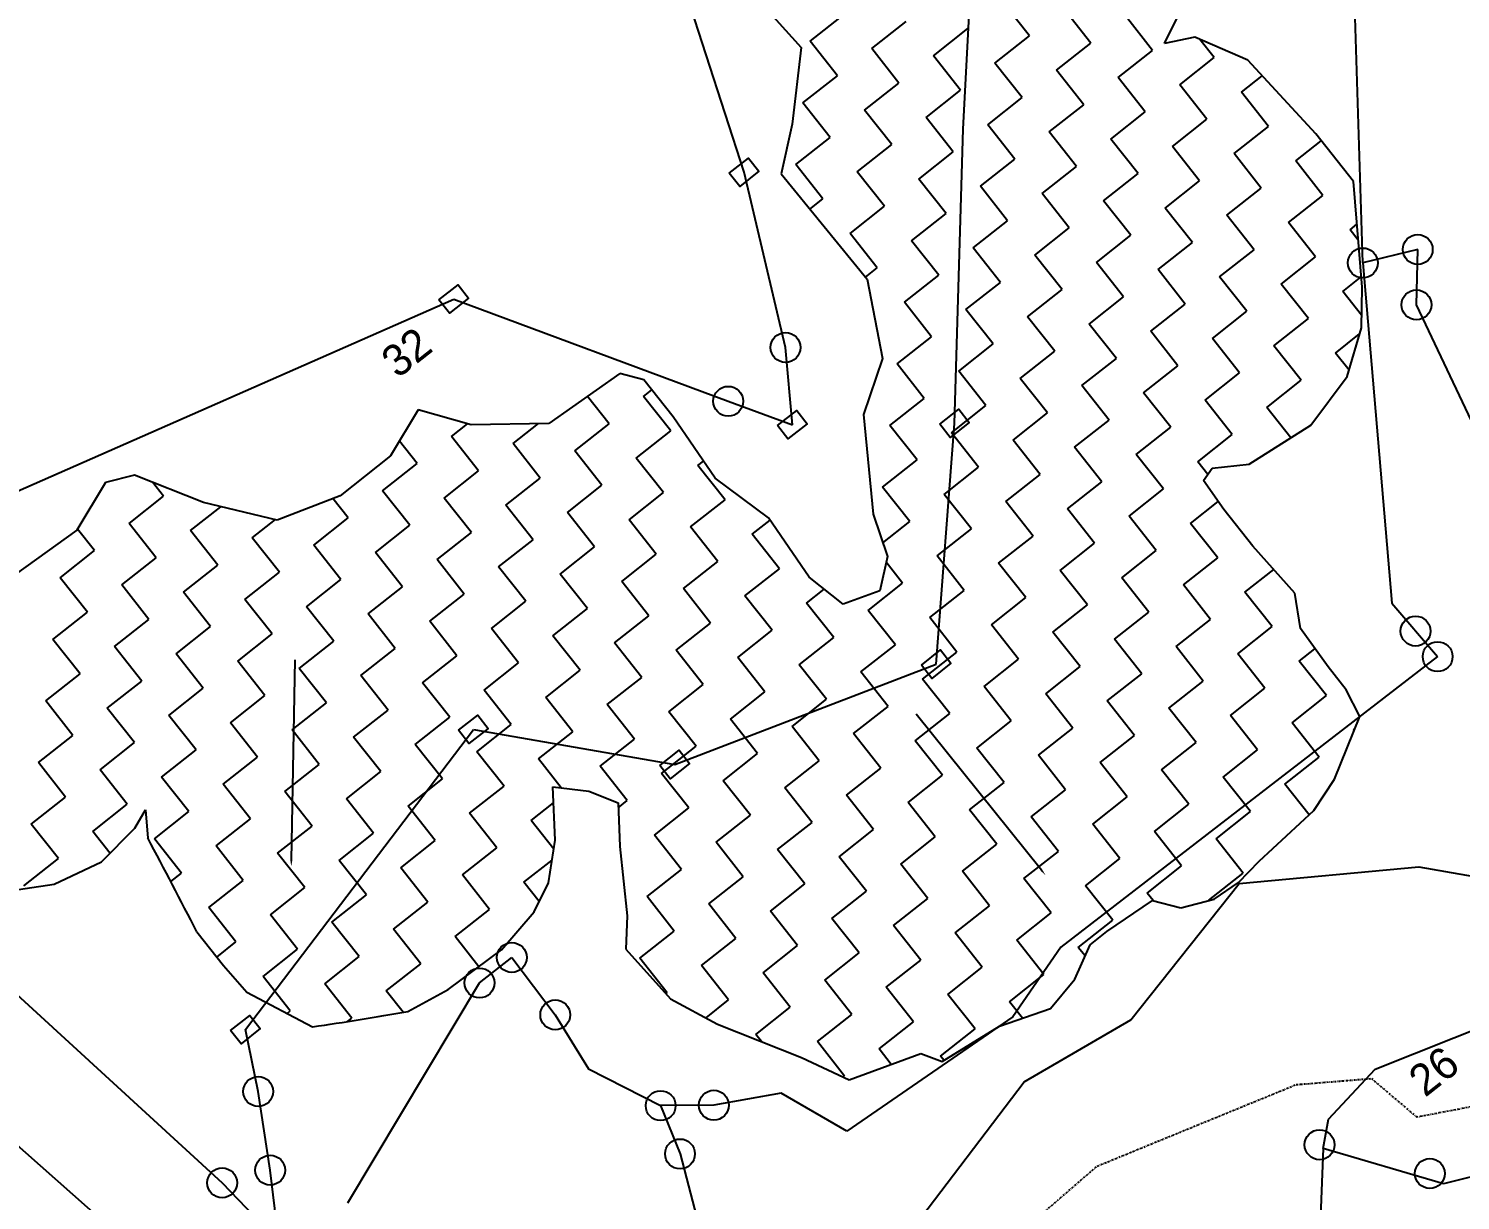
# Model space of a CAD drawing. Header units: metres. Extents: x 348758 to 350592, y 1757753 to 1760169.
# Drawn here: x 349637.5 to 350045.8, y 1758161.4 to 1758495.5 of the extents above; entities that cross this region are included whole.
import ezdxf

# ---------------------------------------------------------------- set-up
doc = ezdxf.new("R2010")
doc.units = ezdxf.units.M
doc.header["$MEASUREMENT"] = 0
doc.linetypes.add('DASHDOT', pattern=[1, 0.5, -0.25, 0, -0.25])
for name, color, linetype in [('POLY_HATCH', 12, 'Continuous'), ('POLY_PARCEL', 6, 'Continuous'), ('POLY_WATER', 4, 'Continuous'), ('SYM_ARROW', 1, 'Continuous'), ('TEXT_PARCEL', 7, 'Continuous'), ('V_BOUND_STREAM_LINE', 7, 'DASHDOT')]:
    doc.layers.add(name, color=color, linetype=linetype)
doc.styles.add('TEXT_MAP', font='')
doc.styles.get('TEXT_MAP').set_extended_font_data('Kruti Dev 050')

msp = doc.modelspace()

# ---------------------------------------------------------------- linework, layer by layer
for points in [[(349837.31, 1758454.27), (349842.77, 1758458.59), (349845.76, 1758454.81), (349840.29, 1758450.49)], [(349754.49, 1758418.12), (349759.95, 1758422.43), (349762.94, 1758418.65), (349757.47, 1758414.34)], [(349851.06, 1758382.29), (349856.52, 1758386.6), (349859.51, 1758382.82), (349854.04, 1758378.51)], [(349897.3, 1758382.68), (349902.76, 1758386.99), (349905.75, 1758383.21), (349900.28, 1758378.9)], [(349892.07, 1758314.03), (349897.53, 1758318.34), (349900.51, 1758314.56), (349895.05, 1758310.24)], [(349760.07, 1758295.43), (349765.54, 1758299.75), (349768.52, 1758295.97), (349763.06, 1758291.65)], [(349817.5, 1758285.42), (349822.97, 1758289.73), (349825.95, 1758285.95), (349820.48, 1758281.64)], [(349695.06, 1758209.85), (349700.53, 1758214.16), (349703.51, 1758210.38), (349698.05, 1758206.07)]]:
    msp.add_lwpolyline(points, close=True)
for centre in [(350033.64, 1758432.51), (350017.98, 1758428.68), (350033.27, 1758416.75), (349853.34, 1758404.58), (349837, 1758389.24), (350033.03, 1758323.72), (350039.32, 1758316.43), (349775.28, 1758230.66), (349766.07, 1758223.39), (349787.67, 1758214.3), (349702.95, 1758192.45), (349817.72, 1758188.41), (349832.89, 1758188.52), (349823.25, 1758174.64), (350005.65, 1758177.26), (349692.65, 1758166.4), (349706.36, 1758170.02), (350037.11, 1758169.05)]:
    msp.add_circle(centre, 4.26)
at = {"layer": 'POLY_HATCH'}
for p, q in [((349846.16, 1758502.95), (349857.81, 1758490.08)), ((349961.45, 1758491.24), (349966.68, 1758501.77)), ((349857.81, 1758490.08), (349855.24, 1758468.27)), ((349970.03, 1758493.02), (349961.45, 1758491.24)), ((349985.18, 1758486.47), (349970.03, 1758493.02)), ((350004.61, 1758465.48), (349985.18, 1758486.47)), ((349855.24, 1758468.27), (349852.05, 1758454.07)), ((350015.34, 1758451.87), (350004.61, 1758465.48)), ((349852.05, 1758454.07), (349876.65, 1758424.05)), ((350017.76, 1758421.73), (350015.34, 1758451.87)), ((349876.65, 1758424.05), (349881.02, 1758401.43)), ((350017.59, 1758410.2), (350017.76, 1758421.73)), ((350013.56, 1758396.34), (350017.59, 1758410.2)), ((349881.02, 1758401.43), (349875.61, 1758385.47)), ((349806.12, 1758397.13), (349785.85, 1758382.92)), ((349812.95, 1758395.33), (349806.12, 1758397.13)), ((349821.25, 1758384.81), (349812.95, 1758395.33)), ((350003.16, 1758382.43), (350013.56, 1758396.34)), ((349748.61, 1758386.78), (349740.71, 1758373.69)), ((349763.69, 1758382.51), (349748.61, 1758386.78)), ((349833.26, 1758367.32), (349821.25, 1758384.81)), ((349875.61, 1758385.47), (349878.29, 1758357.02)), ((349785.85, 1758382.92), (349763.69, 1758382.51)), ((349985.53, 1758371.35), (350003.16, 1758382.43)), ((349740.71, 1758373.69), (349726.29, 1758362.31)), ((349975.04, 1758370.19), (349985.53, 1758371.35)), ((349667.68, 1758368.18), (349659.4, 1758366.13)), ((349687.36, 1758360.34), (349667.68, 1758368.18)), ((349848.51, 1758355.98), (349833.26, 1758367.32)), ((349972.54, 1758366.67), (349975.04, 1758370.19)), ((349978.34, 1758358.43), (349972.54, 1758366.67)), ((349659.4, 1758366.13), (349651.25, 1758352.51)), ((349708.39, 1758355.37), (349687.36, 1758360.34)), ((349726.29, 1758362.31), (349708.39, 1758355.37)), ((349860.08, 1758339.05), (349848.51, 1758355.98)), ((349878.29, 1758357.02), (349882.39, 1758344.98)), ((349986.65, 1758347.9), (349978.34, 1758358.43)), ((349651.25, 1758352.51), (349627.1, 1758335.24)), ((349998.62, 1758334.55), (349986.65, 1758347.9)), ((349882.39, 1758344.98), (349880.23, 1758335.18)), ((349869.73, 1758331.39), (349860.08, 1758339.05)), ((349880.23, 1758335.18), (349869.73, 1758331.39)), ((350000.21, 1758324.41), (349998.62, 1758334.55)), ((350008.08, 1758313.53), (350000.21, 1758324.41)), ((350013.28, 1758306.95), (350008.08, 1758313.53)), ((350017.15, 1758299.33), (350013.28, 1758306.95)), ((350009.87, 1758281.47), (350017.15, 1758299.33)), ((350004.04, 1758272.59), (350009.87, 1758281.47)), ((349787.6, 1758264.1), (349787.01, 1758279.31)), ((349787.01, 1758279.31), (349797.22, 1758278.11)), ((349797.22, 1758278.11), (349805.59, 1758274.74)), ((349667.79, 1758267.54), (349670.79, 1758272.76)), ((349670.79, 1758272.76), (349671.43, 1758264.72)), ((349805.59, 1758274.74), (349806.11, 1758262.34)), ((349988.39, 1758258.1), (350004.04, 1758272.59)), ((349658.28, 1758257.9), (349667.79, 1758267.54)), ((349785.77, 1758251.98), (349787.6, 1758264.1)), ((349806.11, 1758262.34), (349808.16, 1758242.58)), ((349644.79, 1758251.52), (349658.28, 1758257.9)), ((349982.5, 1758252.02), (349988.39, 1758258.1)), ((349623.71, 1758248.41), (349644.79, 1758251.52)), ((349781.61, 1758243.7), (349785.77, 1758251.98)), ((349975.56, 1758247.26), (349982.5, 1758252.02)), ((349945.01, 1758238.1), (349958, 1758246.93)), ((349958, 1758246.93), (349966.11, 1758244.79)), ((349966.11, 1758244.79), (349975.56, 1758247.26)), ((349772.36, 1758232.84), (349781.61, 1758243.7)), ((349808.16, 1758242.58), (349807.83, 1758233.07)), ((349685.4, 1758238), (349693.02, 1758228.35)), ((349940.18, 1758234.29), (349945.01, 1758238.1)), ((349757.09, 1758221.49), (349772.36, 1758232.84)), ((349807.83, 1758233.07), (349820.49, 1758218.84)), ((349935.84, 1758224.44), (349940.18, 1758234.29)), ((349693.02, 1758228.35), (349699.7, 1758220.8)), ((349928.88, 1758216.1), (349935.84, 1758224.44)), ((349699.7, 1758220.8), (349718.4, 1758210.89)), ((349745.6, 1758215.27), (349757.09, 1758221.49)), ((349820.49, 1758218.84), (349833.98, 1758211.69)), ((349914.34, 1758211.03), (349928.88, 1758216.1)), ((349833.98, 1758211.69), (349857.94, 1758202.11)), ((349898.02, 1758201), (349914.34, 1758211.03)), ((349871.52, 1758195.74), (349891.93, 1758203.31)), ((349891.93, 1758203.31), (349898.02, 1758201)), ((349857.94, 1758202.11), (349871.52, 1758195.74))]:
    msp.add_line(p, q, dxfattribs=at)
at = {"layer": 'POLY_HATCH', "linetype": 'Continuous'}
for p, q in [((349922.88, 1758493.42), (349915.13, 1758503.23)), ((349860.37, 1758491.87), (349870.18, 1758499.62)), ((349877.93, 1758489.8), (349887.75, 1758497.55)), ((349940.45, 1758491.35), (349932.7, 1758501.17)), ((349958.02, 1758489.29), (349950.27, 1758499.1)), ((349895.5, 1758487.73), (349905.32, 1758495.48)), ((349913.07, 1758485.67), (349922.88, 1758493.42)), ((349868.12, 1758482.05), (349860.37, 1758491.87)), ((349885.68, 1758479.98), (349877.93, 1758489.8)), ((349930.64, 1758483.6), (349940.45, 1758491.35)), ((349948.2, 1758481.54), (349958.02, 1758489.29)), ((349975.59, 1758487.22), (349971.51, 1758492.38)), ((349903.25, 1758477.92), (349895.5, 1758487.73)), ((349920.82, 1758475.85), (349913.07, 1758485.67)), ((349965.77, 1758479.47), (349975.59, 1758487.22)), ((349858.3, 1758474.3), (349868.12, 1758482.05)), ((349938.39, 1758473.79), (349930.64, 1758483.6)), ((349955.95, 1758471.72), (349948.2, 1758481.54)), ((349983.34, 1758477.4), (349989.25, 1758482.07)), ((349875.87, 1758472.23), (349885.68, 1758479.98)), ((349893.44, 1758470.17), (349903.25, 1758477.92)), ((349973.52, 1758469.65), (349965.77, 1758479.47)), ((349991.09, 1758467.59), (349983.34, 1758477.4)), ((349866.05, 1758464.48), (349858.3, 1758474.3)), ((349911, 1758468.1), (349920.82, 1758475.85)), ((349928.57, 1758466.03), (349938.39, 1758473.79)), ((349883.62, 1758462.42), (349875.87, 1758472.23)), ((349901.19, 1758460.35), (349893.44, 1758470.17)), ((349946.14, 1758463.97), (349955.95, 1758471.72)), ((349963.7, 1758461.9), (349973.52, 1758469.65)), ((349918.75, 1758458.28), (349911, 1758468.1)), ((349936.32, 1758456.22), (349928.57, 1758466.03)), ((349981.27, 1758459.84), (349991.09, 1758467.59)), ((349856.24, 1758456.73), (349866.05, 1758464.48)), ((349873.8, 1758454.67), (349883.62, 1758462.42)), ((349953.89, 1758454.15), (349946.14, 1758463.97)), ((349971.45, 1758452.09), (349963.7, 1758461.9)), ((349998.84, 1758457.77), (350006.14, 1758463.53)), ((349863.99, 1758446.92), (349856.24, 1758456.73)), ((349891.37, 1758452.6), (349901.19, 1758460.35)), ((349908.94, 1758450.53), (349918.75, 1758458.28)), ((349989.02, 1758450.02), (349981.27, 1758459.84)), ((350006.59, 1758447.95), (349998.84, 1758457.77)), ((349881.55, 1758444.85), (349873.8, 1758454.67)), ((349899.12, 1758442.78), (349891.37, 1758452.6)), ((349926.5, 1758448.47), (349936.32, 1758456.22)), ((349944.07, 1758446.4), (349953.89, 1758454.15)), ((349916.69, 1758440.72), (349908.94, 1758450.53)), ((349934.25, 1758438.65), (349926.5, 1758448.47)), ((349961.64, 1758444.34), (349971.45, 1758452.09)), ((349979.2, 1758442.27), (349989.02, 1758450.02)), ((349860.3, 1758444.01), (349863.99, 1758446.92)), ((349871.74, 1758437.1), (349881.55, 1758444.85)), ((349951.82, 1758436.59), (349944.07, 1758446.4)), ((349969.39, 1758434.52), (349961.64, 1758444.34)), ((349996.77, 1758440.2), (350006.59, 1758447.95)), ((349889.3, 1758435.03), (349899.12, 1758442.78)), ((349906.87, 1758432.97), (349916.69, 1758440.72)), ((349986.95, 1758432.45), (349979.2, 1758442.27)), ((350004.52, 1758430.39), (349996.77, 1758440.2)), ((349879.49, 1758427.28), (349871.74, 1758437.1)), ((349924.44, 1758430.9), (349934.25, 1758438.65)), ((349942, 1758428.83), (349951.82, 1758436.59)), ((350014.34, 1758438.14), (350016.32, 1758439.7)), ((350016.68, 1758435.17), (350014.34, 1758438.14)), ((349897.05, 1758425.22), (349889.3, 1758435.03)), ((349914.62, 1758423.15), (349906.87, 1758432.97)), ((349959.57, 1758426.77), (349969.39, 1758434.52)), ((349977.14, 1758424.7), (349986.95, 1758432.45)), ((349932.19, 1758421.08), (349924.44, 1758430.9)), ((349949.75, 1758419.02), (349942, 1758428.83)), ((349994.7, 1758422.64), (350004.52, 1758430.39)), ((349876.16, 1758424.65), (349879.49, 1758427.28)), ((349887.24, 1758417.47), (349897.05, 1758425.22)), ((349967.32, 1758416.95), (349959.57, 1758426.77)), ((349984.89, 1758414.89), (349977.14, 1758424.7)), ((350012.27, 1758420.57), (350017.52, 1758424.71)), ((349904.8, 1758415.4), (349914.62, 1758423.15)), ((349922.37, 1758413.33), (349932.19, 1758421.08)), ((350002.45, 1758412.82), (349994.7, 1758422.64)), ((350017.64, 1758413.77), (350012.27, 1758420.57)), ((349894.99, 1758407.65), (349887.24, 1758417.47)), ((349939.94, 1758411.27), (349949.75, 1758419.02)), ((349957.5, 1758409.2), (349967.32, 1758416.95)), ((349912.55, 1758405.58), (349904.8, 1758415.4)), ((349930.12, 1758403.52), (349922.37, 1758413.33)), ((349975.07, 1758407.14), (349984.89, 1758414.89)), ((349992.64, 1758405.07), (350002.45, 1758412.82)), ((349885.17, 1758399.9), (349894.99, 1758407.65)), ((349947.69, 1758401.45), (349939.94, 1758411.27)), ((349965.25, 1758399.39), (349957.5, 1758409.2)), ((350010.2, 1758403), (350017.08, 1758408.43)), ((349902.74, 1758397.83), (349912.55, 1758405.58)), ((349920.3, 1758395.77), (349930.12, 1758403.52)), ((349982.82, 1758397.32), (349975.07, 1758407.14)), ((350000.39, 1758395.25), (349992.64, 1758405.07)), ((349892.92, 1758390.08), (349885.17, 1758399.9)), ((349937.87, 1758393.7), (349947.69, 1758401.45)), ((349955.44, 1758391.63), (349965.25, 1758399.39)), ((350014.08, 1758398.1), (350010.2, 1758403)), ((349910.49, 1758388.02), (349902.74, 1758397.83)), ((349928.05, 1758385.95), (349920.3, 1758395.77)), ((349973, 1758389.57), (349982.82, 1758397.32)), ((349990.57, 1758387.5), (350000.39, 1758395.25)), ((349812.84, 1758390.6), (349815.21, 1758392.47)), ((349945.62, 1758383.88), (349937.87, 1758393.7)), ((349963.19, 1758381.82), (349955.44, 1758391.63)), ((349803.02, 1758382.85), (349796.86, 1758390.64)), ((349820.59, 1758380.78), (349812.84, 1758390.6)), ((349883.1, 1758382.33), (349892.92, 1758390.08)), ((349900.67, 1758380.27), (349910.49, 1758388.02)), ((349980.75, 1758379.75), (349973, 1758389.57)), ((349997.42, 1758378.82), (349990.57, 1758387.5)), ((349918.24, 1758378.2), (349928.05, 1758385.95)), ((349935.8, 1758376.13), (349945.62, 1758383.88)), ((349758.07, 1758379.23), (349762.61, 1758382.81)), ((349765.82, 1758369.41), (349758.07, 1758379.23)), ((349775.64, 1758377.16), (349782.86, 1758382.87)), ((349793.2, 1758375.1), (349803.02, 1758382.85)), ((349810.77, 1758373.03), (349820.59, 1758380.78)), ((349890.85, 1758372.52), (349883.1, 1758382.33)), ((349908.42, 1758370.45), (349900.67, 1758380.27)), ((349953.37, 1758374.07), (349963.19, 1758381.82)), ((349970.94, 1758372), (349980.75, 1758379.75)), ((349748.25, 1758371.48), (349743.22, 1758377.85)), ((349783.39, 1758367.35), (349775.64, 1758377.16)), ((349800.95, 1758365.28), (349793.2, 1758375.1)), ((349925.99, 1758368.38), (349918.24, 1758378.2)), ((349943.55, 1758366.32), (349935.8, 1758376.13)), ((349738.44, 1758363.73), (349748.25, 1758371.48)), ((349818.52, 1758363.21), (349810.77, 1758373.03)), ((349828.34, 1758370.96), (349829.91, 1758372.2)), ((349836.09, 1758361.15), (349828.34, 1758370.96)), ((349881.04, 1758364.77), (349890.85, 1758372.52)), ((349961.12, 1758364.25), (349953.37, 1758374.07)), ((349973.77, 1758368.41), (349970.94, 1758372)), ((349756, 1758361.66), (349765.82, 1758369.41)), ((349773.57, 1758359.6), (349783.39, 1758367.35)), ((349898.6, 1758362.7), (349908.42, 1758370.45)), ((349916.17, 1758360.63), (349925.99, 1758368.38)), ((349658.19, 1758364.12), (349658.35, 1758364.24)), ((349658.35, 1758364.24), (349658.3, 1758364.3)), ((349675.92, 1758362.18), (349672.79, 1758366.14)), ((349746.19, 1758353.91), (349738.44, 1758363.73)), ((349791.14, 1758357.53), (349800.95, 1758365.28)), ((349808.7, 1758355.46), (349818.52, 1758363.21)), ((349888.79, 1758354.95), (349881.04, 1758364.77)), ((349906.35, 1758352.88), (349898.6, 1758362.7)), ((349933.74, 1758358.57), (349943.55, 1758366.32)), ((349951.31, 1758356.5), (349961.12, 1758364.25)), ((349666.1, 1758354.43), (349675.92, 1758362.18)), ((349683.67, 1758352.36), (349692.3, 1758359.17)), ((349728.62, 1758355.98), (349724.25, 1758361.52)), ((349763.75, 1758351.85), (349756, 1758361.66)), ((349781.32, 1758349.78), (349773.57, 1758359.6)), ((349826.27, 1758353.4), (349836.09, 1758361.15)), ((349923.92, 1758350.82), (349916.17, 1758360.63)), ((349941.49, 1758348.75), (349933.74, 1758358.57)), ((349968.87, 1758354.43), (349976.76, 1758360.67)), ((349673.85, 1758344.61), (349666.1, 1758354.43)), ((349701.24, 1758350.29), (349707.83, 1758355.5)), ((349718.8, 1758348.23), (349728.62, 1758355.98)), ((349798.89, 1758347.71), (349791.14, 1758357.53)), ((349816.45, 1758345.65), (349808.7, 1758355.46)), ((349843.84, 1758351.33), (349848.94, 1758355.36)), ((349881.07, 1758348.86), (349888.79, 1758354.95)), ((349959.06, 1758346.68), (349951.31, 1758356.5)), ((349976.62, 1758344.62), (349968.87, 1758354.43)), ((349656.29, 1758346.68), (349651.44, 1758352.82)), ((349691.42, 1758342.54), (349683.67, 1758352.36)), ((349736.37, 1758346.16), (349746.19, 1758353.91)), ((349753.94, 1758344.1), (349763.75, 1758351.85)), ((349834.02, 1758343.58), (349826.27, 1758353.4)), ((349851.59, 1758341.51), (349843.84, 1758351.33)), ((349896.54, 1758345.13), (349906.35, 1758352.88)), ((349914.11, 1758343.07), (349923.92, 1758350.82)), ((349646.47, 1758338.93), (349656.29, 1758346.68)), ((349708.99, 1758340.48), (349701.24, 1758350.29)), ((349726.55, 1758338.41), (349718.8, 1758348.23)), ((349771.5, 1758342.03), (349781.32, 1758349.78)), ((349789.07, 1758339.96), (349798.89, 1758347.71)), ((349931.67, 1758341), (349941.49, 1758348.75)), ((349949.24, 1758338.93), (349959.06, 1758346.68)), ((349664.04, 1758336.86), (349673.85, 1758344.61)), ((349681.6, 1758334.79), (349691.42, 1758342.54)), ((349744.12, 1758336.35), (349736.37, 1758346.16)), ((349761.69, 1758334.28), (349753.94, 1758344.1)), ((349806.64, 1758337.9), (349816.45, 1758345.65)), ((349824.2, 1758335.83), (349834.02, 1758343.58)), ((349886.72, 1758337.38), (349882.03, 1758343.33)), ((349904.29, 1758335.32), (349896.54, 1758345.13)), ((349921.86, 1758333.25), (349914.11, 1758343.07)), ((349966.81, 1758336.87), (349976.62, 1758344.62)), ((349654.22, 1758329.11), (349646.47, 1758338.93)), ((349699.17, 1758332.73), (349708.99, 1758340.48)), ((349716.74, 1758330.66), (349726.55, 1758338.41)), ((349779.25, 1758332.21), (349771.5, 1758342.03)), ((349796.82, 1758330.15), (349789.07, 1758339.96)), ((349841.77, 1758333.76), (349851.59, 1758341.51)), ((349939.42, 1758331.18), (349931.67, 1758341)), ((349956.99, 1758329.12), (349949.24, 1758338.93)), ((349984.37, 1758334.8), (349992.58, 1758341.28)), ((349671.79, 1758327.04), (349664.04, 1758336.86)), ((349689.35, 1758324.98), (349681.6, 1758334.79)), ((349734.3, 1758328.6), (349744.12, 1758336.35)), ((349751.87, 1758326.53), (349761.69, 1758334.28)), ((349814.39, 1758328.08), (349806.64, 1758337.9)), ((349831.95, 1758326.01), (349824.2, 1758335.83)), ((349859.34, 1758331.7), (349864.35, 1758335.66)), ((349876.91, 1758329.63), (349886.72, 1758337.38)), ((349894.47, 1758327.57), (349904.29, 1758335.32)), ((349974.56, 1758327.05), (349966.81, 1758336.87)), ((349992.12, 1758324.99), (349984.37, 1758334.8)), ((349706.92, 1758322.91), (349699.17, 1758332.73)), ((349724.49, 1758320.84), (349716.74, 1758330.66)), ((349769.44, 1758324.46), (349779.25, 1758332.21)), ((349787, 1758322.4), (349796.82, 1758330.15)), ((349849.52, 1758323.95), (349841.77, 1758333.76)), ((349867.09, 1758321.88), (349859.34, 1758331.7)), ((349912.04, 1758325.5), (349921.86, 1758333.25)), ((349929.61, 1758323.43), (349939.42, 1758331.18)), ((349644.4, 1758321.36), (349654.22, 1758329.11)), ((349661.97, 1758319.29), (349671.79, 1758327.04)), ((349742.05, 1758318.78), (349734.3, 1758328.6)), ((349759.62, 1758316.71), (349751.87, 1758326.53)), ((349804.57, 1758320.33), (349814.39, 1758328.08)), ((349822.14, 1758318.26), (349831.95, 1758326.01)), ((349884.66, 1758319.82), (349876.91, 1758329.63)), ((349902.22, 1758317.75), (349894.47, 1758327.57)), ((349947.17, 1758321.37), (349956.99, 1758329.12)), ((349964.74, 1758319.3), (349974.56, 1758327.05)), ((349679.54, 1758317.23), (349689.35, 1758324.98)), ((349697.1, 1758315.16), (349706.92, 1758322.91)), ((349777.19, 1758314.65), (349769.44, 1758324.46)), ((349794.75, 1758312.58), (349787, 1758322.4)), ((349839.71, 1758316.2), (349849.52, 1758323.95)), ((349857.27, 1758314.13), (349867.09, 1758321.88)), ((349919.79, 1758315.68), (349912.04, 1758325.5)), ((349937.36, 1758313.62), (349929.61, 1758323.43)), ((349982.31, 1758317.23), (349992.12, 1758324.99)), ((349652.15, 1758311.54), (349644.4, 1758321.36)), ((349669.72, 1758309.48), (349661.97, 1758319.29)), ((349714.67, 1758313.09), (349724.49, 1758320.84)), ((349732.24, 1758311.03), (349742.05, 1758318.78)), ((349812.32, 1758310.51), (349804.57, 1758320.33)), ((349829.89, 1758308.45), (349822.14, 1758318.26)), ((349874.84, 1758312.07), (349884.66, 1758319.82)), ((349892.41, 1758310), (349902.22, 1758317.75)), ((349954.92, 1758311.55), (349947.17, 1758321.37)), ((349972.49, 1758309.48), (349964.74, 1758319.3)), ((349999.87, 1758315.17), (350004.34, 1758318.7)), ((349687.29, 1758307.41), (349679.54, 1758317.23)), ((349704.85, 1758305.34), (349697.1, 1758315.16)), ((349749.8, 1758308.96), (349759.62, 1758316.71)), ((349767.37, 1758306.9), (349777.19, 1758314.65)), ((349847.46, 1758306.38), (349839.71, 1758316.2)), ((349865.02, 1758304.31), (349857.27, 1758314.13)), ((349909.97, 1758307.93), (349919.79, 1758315.68)), ((349927.54, 1758305.87), (349937.36, 1758313.62)), ((349990.06, 1758307.42), (349982.31, 1758317.23)), ((350007.62, 1758305.35), (349999.87, 1758315.17)), ((349642.34, 1758303.79), (349652.15, 1758311.54)), ((349659.9, 1758301.73), (349669.72, 1758309.48)), ((349722.42, 1758303.28), (349714.67, 1758313.09)), ((349739.99, 1758301.21), (349732.24, 1758311.03)), ((349784.94, 1758304.83), (349794.75, 1758312.58)), ((349802.51, 1758302.76), (349812.32, 1758310.51)), ((349882.59, 1758302.25), (349874.84, 1758312.07)), ((349900.16, 1758300.18), (349892.41, 1758310)), ((349945.11, 1758303.8), (349954.92, 1758311.55)), ((349962.67, 1758301.73), (349972.49, 1758309.48)), ((349677.47, 1758299.66), (349687.29, 1758307.41)), ((349757.55, 1758299.15), (349749.8, 1758308.96)), ((349775.12, 1758297.08), (349767.37, 1758306.9)), ((349820.07, 1758300.7), (349829.89, 1758308.45)), ((349837.64, 1758298.63), (349847.46, 1758306.38)), ((349917.72, 1758298.12), (349909.97, 1758307.93)), ((349935.29, 1758296.05), (349927.54, 1758305.87)), ((349980.24, 1758299.67), (349990.06, 1758307.42)), ((349650.09, 1758293.98), (349642.34, 1758303.79)), ((349667.65, 1758291.91), (349659.9, 1758301.73)), ((349695.04, 1758297.59), (349704.85, 1758305.34)), ((349712.6, 1758295.53), (349722.42, 1758303.28)), ((349792.69, 1758295.01), (349784.94, 1758304.83)), ((349810.26, 1758292.95), (349802.51, 1758302.76)), ((349855.21, 1758296.56), (349865.02, 1758304.31)), ((349872.77, 1758294.5), (349882.59, 1758302.25)), ((349952.86, 1758293.98), (349945.11, 1758303.8)), ((349970.42, 1758291.92), (349962.67, 1758301.73)), ((349997.81, 1758297.6), (350007.62, 1758305.35)), ((349685.22, 1758289.84), (349677.47, 1758299.66)), ((349702.79, 1758287.78), (349695.04, 1758297.59)), ((349730.17, 1758293.46), (349739.99, 1758301.21)), ((349747.74, 1758291.4), (349757.55, 1758299.15)), ((349827.82, 1758290.88), (349820.07, 1758300.7)), ((349845.39, 1758288.81), (349837.64, 1758298.63)), ((349890.34, 1758292.43), (349900.16, 1758300.18)), ((349907.91, 1758290.37), (349917.72, 1758298.12)), ((349987.99, 1758289.85), (349980.24, 1758299.67)), ((350005.56, 1758287.79), (349997.81, 1758297.6)), ((349640.27, 1758286.23), (349650.09, 1758293.98)), ((349720.35, 1758285.71), (349712.6, 1758295.53)), ((349737.92, 1758283.64), (349730.17, 1758293.46)), ((349765.31, 1758289.33), (349775.12, 1758297.08)), ((349782.87, 1758287.26), (349792.69, 1758295.01)), ((349862.96, 1758286.75), (349855.21, 1758296.56)), ((349880.52, 1758284.68), (349872.77, 1758294.5)), ((349925.47, 1758288.3), (349935.29, 1758296.05)), ((349943.04, 1758286.23), (349952.86, 1758293.98)), ((350015.37, 1758295.54), (350015.72, 1758295.81)), ((350015.53, 1758295.34), (350015.37, 1758295.54)), ((349657.84, 1758284.16), (349667.65, 1758291.91)), ((349675.4, 1758282.09), (349685.22, 1758289.84)), ((349755.49, 1758281.58), (349747.74, 1758291.4)), ((349773.06, 1758279.51), (349765.31, 1758289.33)), ((349800.44, 1758285.2), (349810.26, 1758292.95)), ((349818.01, 1758283.13), (349827.82, 1758290.88)), ((349898.09, 1758282.62), (349890.34, 1758292.43)), ((349915.66, 1758280.55), (349907.91, 1758290.37)), ((349960.61, 1758284.17), (349970.42, 1758291.92)), ((349978.17, 1758282.1), (349987.99, 1758289.85)), ((349648.02, 1758276.41), (349640.27, 1758286.23)), ((349692.97, 1758280.03), (349702.79, 1758287.78)), ((349710.54, 1758277.96), (349720.35, 1758285.71)), ((349789.37, 1758279.03), (349782.87, 1758287.26)), ((349808.19, 1758275.38), (349800.44, 1758285.2)), ((349835.57, 1758281.06), (349845.39, 1758288.81)), ((349853.14, 1758279), (349862.96, 1758286.75)), ((349933.22, 1758278.48), (349925.47, 1758288.3)), ((349950.79, 1758276.42), (349943.04, 1758286.23)), ((349995.74, 1758280.03), (350005.56, 1758287.79)), ((349665.59, 1758274.34), (349657.84, 1758284.16)), ((349683.15, 1758272.28), (349675.4, 1758282.09)), ((349728.11, 1758275.89), (349737.92, 1758283.64)), ((349745.67, 1758273.83), (349755.49, 1758281.58)), ((349825.76, 1758273.31), (349818.01, 1758283.13)), ((349843.32, 1758271.25), (349835.57, 1758281.06)), ((349870.71, 1758276.93), (349880.52, 1758284.68)), ((349888.27, 1758274.87), (349898.09, 1758282.62)), ((349968.36, 1758274.35), (349960.61, 1758284.17)), ((349985.92, 1758272.28), (349978.17, 1758282.1)), ((349700.72, 1758270.21), (349692.97, 1758280.03)), ((349718.29, 1758268.14), (349710.54, 1758277.96)), ((349763.24, 1758271.76), (349773.06, 1758279.51)), ((349860.89, 1758269.18), (349853.14, 1758279)), ((349878.46, 1758267.11), (349870.71, 1758276.93)), ((349905.84, 1758272.8), (349915.66, 1758280.55)), ((349923.41, 1758270.73), (349933.22, 1758278.48)), ((350002.64, 1758271.3), (349995.74, 1758280.03)), ((349638.2, 1758268.66), (349648.02, 1758276.41)), ((349655.77, 1758266.59), (349665.59, 1758274.34)), ((349735.86, 1758266.08), (349728.11, 1758275.89)), ((349753.42, 1758264.01), (349745.67, 1758273.83)), ((349780.81, 1758269.7), (349787.19, 1758274.74)), ((349805.64, 1758273.37), (349808.19, 1758275.38)), ((349815.94, 1758265.56), (349825.76, 1758273.31)), ((349896.02, 1758265.05), (349888.27, 1758274.87)), ((349913.59, 1758262.98), (349905.84, 1758272.8)), ((349940.97, 1758268.67), (349950.79, 1758276.42)), ((349958.54, 1758266.6), (349968.36, 1758274.35)), ((349645.95, 1758258.84), (349638.2, 1758268.66)), ((349673.34, 1758264.53), (349683.15, 1758272.28)), ((349690.91, 1758262.46), (349700.72, 1758270.21)), ((349770.99, 1758261.95), (349763.24, 1758271.76)), ((349787.22, 1758261.57), (349780.81, 1758269.7)), ((349833.51, 1758263.5), (349843.32, 1758271.25)), ((349851.07, 1758261.43), (349860.89, 1758269.18)), ((349931.16, 1758260.92), (349923.41, 1758270.73)), ((349948.72, 1758258.85), (349940.97, 1758268.67)), ((349976.11, 1758264.53), (349985.92, 1758272.28)), ((349660.7, 1758260.35), (349655.77, 1758266.59)), ((349708.47, 1758260.39), (349718.29, 1758268.14)), ((349726.04, 1758258.33), (349735.86, 1758266.08)), ((349823.69, 1758255.75), (349815.94, 1758265.56)), ((349868.64, 1758259.36), (349878.46, 1758267.11)), ((349886.21, 1758257.3), (349896.02, 1758265.05)), ((349966.29, 1758256.78), (349958.54, 1758266.6)), ((349681.09, 1758254.71), (349673.34, 1758264.53)), ((349698.66, 1758252.64), (349690.91, 1758262.46)), ((349743.61, 1758256.26), (349753.42, 1758264.01)), ((349761.17, 1758254.2), (349770.99, 1758261.95)), ((349841.26, 1758253.68), (349833.51, 1758263.5)), ((349858.82, 1758251.61), (349851.07, 1758261.43)), ((349903.77, 1758255.23), (349913.59, 1758262.98)), ((349921.34, 1758253.17), (349931.16, 1758260.92)), ((349983.86, 1758254.72), (349976.11, 1758264.53)), ((349636.14, 1758251.09), (349645.95, 1758258.84)), ((349716.22, 1758250.58), (349708.47, 1758260.39)), ((349733.79, 1758248.51), (349726.04, 1758258.33)), ((349778.74, 1758252.13), (349786.75, 1758258.45)), ((349876.39, 1758249.55), (349868.64, 1758259.36)), ((349893.96, 1758247.48), (349886.21, 1758257.3)), ((349938.91, 1758251.1), (349948.72, 1758258.85)), ((349956.47, 1758249.03), (349966.29, 1758256.78)), ((349678.03, 1758252.29), (349681.09, 1758254.71)), ((349688.84, 1758244.89), (349698.66, 1758252.64)), ((349751.36, 1758246.44), (349743.61, 1758256.26)), ((349768.92, 1758244.38), (349761.17, 1758254.2)), ((349813.87, 1758248), (349823.69, 1758255.75)), ((349831.44, 1758245.93), (349841.26, 1758253.68)), ((349911.52, 1758245.42), (349903.77, 1758255.23)), ((349929.09, 1758243.35), (349921.34, 1758253.17)), ((349974.04, 1758246.97), (349983.86, 1758254.72)), ((349706.41, 1758242.83), (349716.22, 1758250.58)), ((349723.97, 1758240.76), (349733.79, 1758248.51)), ((349783.08, 1758246.63), (349778.74, 1758252.13)), ((349849.01, 1758243.86), (349858.82, 1758251.61)), ((349866.57, 1758241.8), (349876.39, 1758249.55)), ((349946.66, 1758241.28), (349938.91, 1758251.1)), ((349958.17, 1758246.89), (349956.47, 1758249.03)), ((349696.59, 1758235.08), (349688.84, 1758244.89)), ((349741.54, 1758238.69), (349751.36, 1758246.44)), ((349759.11, 1758236.63), (349768.92, 1758244.38)), ((349821.62, 1758238.18), (349813.87, 1758248)), ((349839.19, 1758236.11), (349831.44, 1758245.93)), ((349884.14, 1758239.73), (349893.96, 1758247.48)), ((349901.71, 1758237.67), (349911.52, 1758245.42)), ((349974.11, 1758246.88), (349974.04, 1758246.97)), ((349714.16, 1758233.01), (349706.41, 1758242.83)), ((349731.72, 1758230.94), (349723.97, 1758240.76)), ((349856.76, 1758234.05), (349849.01, 1758243.86)), ((349874.32, 1758231.98), (349866.57, 1758241.8)), ((349919.27, 1758235.6), (349929.09, 1758243.35)), ((349936.84, 1758233.53), (349946.66, 1758241.28)), ((349749.29, 1758228.88), (349741.54, 1758238.69)), ((349765.89, 1758228.03), (349759.11, 1758236.63)), ((349811.81, 1758230.43), (349821.62, 1758238.18)), ((349829.37, 1758228.36), (349839.19, 1758236.11)), ((349891.89, 1758229.91), (349884.14, 1758239.73)), ((349909.46, 1758227.85), (349901.71, 1758237.67)), ((349691.12, 1758230.76), (349696.59, 1758235.08)), ((349704.34, 1758225.26), (349714.16, 1758233.01)), ((349846.94, 1758226.3), (349856.76, 1758234.05)), ((349864.51, 1758224.23), (349874.32, 1758231.98)), ((349927.03, 1758225.78), (349919.27, 1758235.6)), ((349938.77, 1758231.09), (349936.84, 1758233.53)), ((349721.91, 1758223.19), (349731.72, 1758230.94)), ((349739.47, 1758221.13), (349749.29, 1758228.88)), ((349819.56, 1758220.61), (349811.81, 1758230.43)), ((349837.12, 1758218.55), (349829.37, 1758228.36)), ((349882.07, 1758222.16), (349891.89, 1758229.91)), ((349899.64, 1758220.1), (349909.46, 1758227.85)), ((349712.09, 1758215.44), (349704.34, 1758225.26)), ((349854.69, 1758216.48), (349846.94, 1758226.3)), ((349872.26, 1758214.41), (349864.51, 1758224.23)), ((349917.21, 1758218.03), (349927.03, 1758225.78)), ((349729.66, 1758213.38), (349721.91, 1758223.19)), ((349744.28, 1758215.03), (349739.47, 1758221.13)), ((349819.18, 1758220.31), (349819.56, 1758220.61)), ((349889.83, 1758212.35), (349882.07, 1758222.16)), ((349907.39, 1758210.28), (349899.64, 1758220.1)), ((349830.66, 1758213.45), (349837.12, 1758218.55)), ((349844.87, 1758208.73), (349854.69, 1758216.48)), ((349920.92, 1758213.33), (349917.21, 1758218.03)), ((349711.17, 1758214.72), (349712.09, 1758215.44)), ((349728.38, 1758212.37), (349729.66, 1758213.38)), ((349862.44, 1758206.66), (349872.26, 1758214.41)), ((349880.01, 1758204.6), (349889.83, 1758212.35)), ((349846.49, 1758206.69), (349844.87, 1758208.73)), ((349897.58, 1758202.53), (349907.39, 1758210.28)), ((349870.19, 1758196.85), (349862.44, 1758206.66)), ((349883.49, 1758200.18), (349880.01, 1758204.6)), ((349898.54, 1758201.31), (349897.58, 1758202.53)), ((349869.81, 1758196.55), (349870.19, 1758196.85))]:
    msp.add_line(p, q, dxfattribs=at)
at = {"layer": 'POLY_HATCH'}
for centre, radius, start, end in [((348500.38, 1757635.58), 1329.36, 26.94723, 28.2468), ((349621.37, 1758900.17), 696.07, 278.01292, 280.28063)]:
    msp.add_arc(centre, radius, start, end, dxfattribs=at)
at = {"layer": 'POLY_PARCEL'}
for p, q in [((349841.53, 1758454.54), (349791.99, 1758607.9)), ((349904.04, 1758466.84), (349910.36, 1758588.55)), ((350017.98, 1758428.68), (350014.14, 1758554.24)), ((349901.52, 1758382.94), (349904.04, 1758466.84)), ((349853.34, 1758404.58), (349841.53, 1758454.54)), ((350033.64, 1758432.51), (350017.98, 1758428.68)), ((350033.27, 1758416.75), (350033.64, 1758432.51)), ((350017.98, 1758428.68), (350026.21, 1758331.68)), ((349629.53, 1758361.52), (349758.71, 1758418.39)), ((349758.71, 1758418.39), (349837, 1758389.24)), ((350055.68, 1758369.46), (350033.27, 1758416.75)), ((349855.28, 1758382.56), (349853.34, 1758404.58)), ((349837, 1758389.24), (349855.28, 1758382.56)), ((349896.29, 1758314.29), (349901.52, 1758382.94)), ((350026.21, 1758331.68), (350039.32, 1758316.43)), ((349821.73, 1758285.68), (349896.29, 1758314.29)), ((350039.32, 1758316.43), (349931.87, 1758233.59)), ((349699.29, 1758210.11), (349764.3, 1758295.7)), ((349764.3, 1758295.7), (349821.73, 1758285.68)), ((349612, 1758240.32), (349692.65, 1758166.4)), ((349931.87, 1758233.59), (349918.19, 1758213.72)), ((350021.46, 1758198.85), (350113.14, 1758235.16)), ((349766.07, 1758223.39), (349775.28, 1758230.66)), ((349775.28, 1758230.66), (349787.67, 1758214.3)), ((349728.54, 1758160.68), (349766.07, 1758223.39)), ((349787.67, 1758214.3), (349797.18, 1758198.87)), ((349918.19, 1758213.72), (349870.79, 1758181.1)), ((349702.95, 1758192.45), (349699.29, 1758210.11)), ((349797.18, 1758198.87), (349817.72, 1758188.41)), ((350008.21, 1758184.54), (350021.46, 1758198.85)), ((349706.36, 1758170.02), (349702.95, 1758192.45)), ((349852.08, 1758191.94), (349832.89, 1758188.52)), ((349870.79, 1758181.1), (349852.08, 1758191.94)), ((349832.89, 1758188.52), (349817.72, 1758188.41)), ((349817.72, 1758188.41), (349823.25, 1758174.64)), ((350006.7, 1758176.22), (350008.21, 1758184.54)), ((349823.25, 1758174.64), (349840.7, 1758108.6)), ((349708.79, 1758149.71), (349706.36, 1758170.02)), ((349692.65, 1758166.4), (349708.79, 1758149.71))]:
    msp.add_line(p, q, dxfattribs=at)
at = {"layer": 'POLY_WATER'}
for p, q in [((349523.73, 1758274.48), (349696.68, 1758122.04)), ((349982.72, 1758251.76), (350033.99, 1758256.49)), ((350033.99, 1758256.49), (350085.42, 1758247.48)), ((349951.78, 1758212.87), (349982.72, 1758251.76)), ((349921.36, 1758195.25), (349951.78, 1758212.87)), ((349844.66, 1758094.12), (349921.36, 1758195.25)), ((350006.7, 1758176.22), (350004.39, 1758117.42)), ((350040.98, 1758166.12), (350006.7, 1758176.22)), ((350050.53, 1758168.48), (350040.98, 1758166.12))]:
    msp.add_line(p, q, dxfattribs=at)
at = {"layer": 'SYM_ARROW'}
for points in [[(349712.4, 1758258.45), (349713.46, 1758315.49)], [(349926.32, 1758255.57), (349890.57, 1758300.03)]]:
    msp.add_lwpolyline(points, dxfattribs=at)
for points in [[(349712.7, 1758258.44), (349712.37, 1758256.65), (349712.1, 1758258.45)], [(349926.55, 1758255.75), (349927.45, 1758254.16), (349926.08, 1758255.38)]]:
    msp.add_solid(points, dxfattribs=at)
at = {"layer": 'V_BOUND_STREAM_LINE'}
for p, q in [((349998.95, 1758194.41), (350020.42, 1758196.15)), ((350020.42, 1758196.15), (350033.3, 1758185.19)), ((349942.25, 1758171.19), (349998.95, 1758194.41)), ((350033.3, 1758185.19), (350050.22, 1758188.4)), ((350033.3, 1758185.19), (350033.3, 1758185.19)), ((349871.81, 1758110.21), (349942.25, 1758171.19))]:
    msp.add_line(p, q, dxfattribs=at)

# ---------------------------------------------------------------- texts
at = {"layer": 'TEXT_PARCEL', "style": 'TEXT_MAP'}
for s, p in [('32', (349742.74, 1758395.54)), ('26', (350035.73, 1758190.59))]:
    msp.add_text(s, height=9.005, rotation=38.2917, dxfattribs=at).set_placement(p)

doc.saveas('drawing.dxf')
